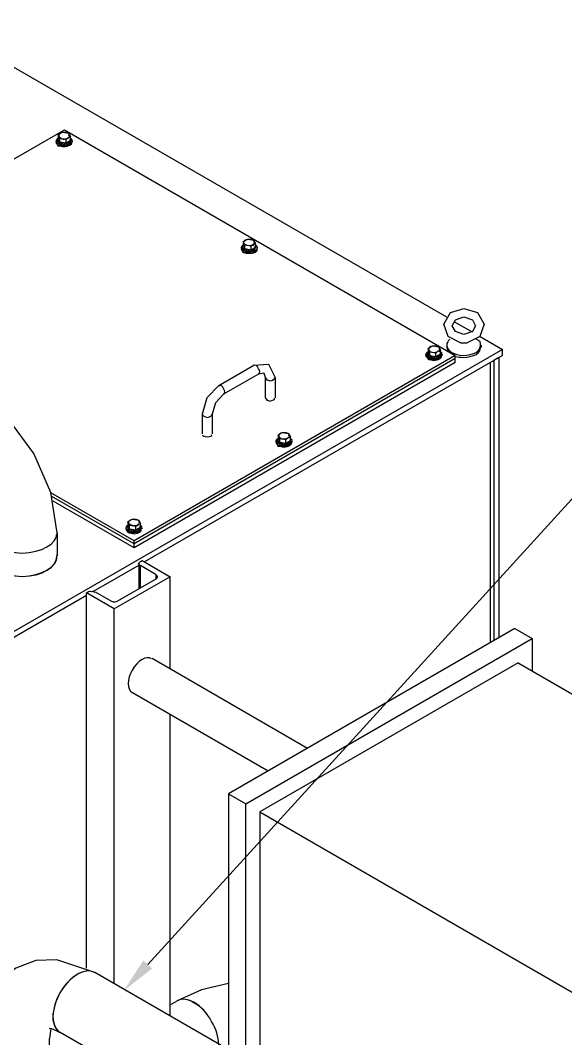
# Model space of a CAD drawing. Header units: inches. Extents: x 0.3 to 33.8, y 15.5 to 37.1.
# Drawn here: x 7.57 to 10.33, y 28.52 to 33.69 of the extents above; entities that cross this region are included whole.
import ezdxf

# ---------------------------------------------------------------- set-up
doc = ezdxf.new("R2010")
doc.units = ezdxf.units.IN
doc.header["$MEASUREMENT"] = 0

# ---------------------------------------------------------------- blocks, each defined once
blk = doc.blocks.new('60298_1')
at = {"transparency": 33554687}
blk.add_hatch(color=21, dxfattribs=at).paths.add_polyline_path([(8.2349, 28.8778), (8.0912, 28.7649), (8.1904, 28.9183)])
for points in [[(7.1213, 33.6858), (9.7271, 32.1815)], [(6.5176, 32.3969), (7.79, 33.1312)], [(7.7585, 33.1049), (7.7699, 33.1136)], [(7.7668, 33.0868), (7.7585, 33.1049)], [(7.7585, 33.1049), (7.7585, 33.0878)], [(7.7699, 33.1136), (7.7812, 33.1183)], [(7.7812, 33.1183), (7.8127, 33.1131)], [(7.79, 33.1312), (9.7725, 31.9868)], [(7.8127, 33.1131), (7.8215, 33.095)], [(7.7492, 33.0697), (7.7492, 33.0754)], [(7.7559, 33.0754), (7.7559, 33.0826)], [(7.7585, 33.0878), (7.7668, 33.0697)], [(7.7668, 33.0697), (7.7668, 33.0868)], [(7.7983, 33.0816), (7.7668, 33.0868)], [(7.7668, 33.0697), (7.7983, 33.0646)], [(7.8096, 33.0904), (7.7983, 33.0816)], [(7.7983, 33.0646), (7.7983, 33.0816)], [(7.7983, 33.0646), (7.8215, 33.078)], [(7.8215, 33.095), (7.8096, 33.0904)], [(7.8215, 33.078), (7.8215, 33.095)], [(7.8241, 33.0754), (7.8241, 33.0826)], [(7.8303, 33.0697), (7.8303, 33.0754)], [(8.6875, 32.528), (8.6875, 32.5337)], [(8.6937, 32.5337), (8.6937, 32.5415)], [(8.6963, 32.5631), (8.7082, 32.5719)], [(8.7051, 32.5451), (8.6963, 32.5631)], [(8.6963, 32.5631), (8.6963, 32.5461)], [(8.6963, 32.5461), (8.7051, 32.528)], [(8.7051, 32.528), (8.7051, 32.5451)], [(8.7366, 32.5404), (8.7051, 32.5451)], [(8.7082, 32.5719), (8.7195, 32.5766)], [(8.7195, 32.5766), (8.751, 32.5714)], [(8.748, 32.5487), (8.7366, 32.5404)], [(8.7366, 32.5229), (8.7366, 32.5404)], [(8.7366, 32.5229), (8.7593, 32.5363)], [(8.7593, 32.5533), (8.748, 32.5487)], [(8.751, 32.5714), (8.7593, 32.5533)], [(8.7593, 32.5363), (8.7593, 32.5533)], [(8.7619, 32.5337), (8.7619, 32.5415)], [(8.7686, 32.528), (8.7686, 32.5337)], [(8.7051, 32.528), (8.7366, 32.5229)], [(9.7994, 32.0503), (9.7364, 32.0818), (9.7136, 32.1454), (9.7482, 32.2037), (9.8164, 32.2254), (9.8846, 32.2037), (9.9192, 32.1454), (9.897, 32.0818), (9.8334, 32.0503)], [(9.8164, 32.182), (9.8603, 32.1676), (9.8758, 32.1371), (9.8603, 32.1072), (9.8164, 32.0927), (9.773, 32.1072), (9.757, 32.1371), (9.773, 32.1676), (9.8164, 32.182)], [(9.7653, 32.1593), (9.8582, 32.1056)], [(9.898, 32.0829), (10.0111, 32.0173)], [(9.6346, 32.0214), (9.646, 32.0302)], [(9.6429, 32.0034), (9.6346, 32.0214)], [(9.6346, 32.0214), (9.6346, 32.0044)], [(9.646, 32.0302), (9.6579, 32.0349)], [(9.6579, 32.0349), (9.6888, 32.0302)], [(9.6888, 32.0302), (9.6976, 32.0116)], [(9.7291, 32.038), (9.7291, 32.0276)], [(9.7291, 32.0276), (9.7358, 32.0075)], [(9.7994, 32.0503), (9.8045, 32.0498)], [(9.8045, 32.0498), (9.8283, 32.0498)], [(9.8045, 32.0498), (9.8283, 32.0498)], [(9.8283, 32.0498), (9.8334, 32.0503)], [(9.9042, 32.038), (9.9042, 32.0276)], [(10.0111, 31.9868), (10.0111, 32.0173), (5.7631, 29.5649)], [(9.7725, 31.9868), (8.1438, 31.0464)], [(9.7725, 31.9713), (8.1438, 31.031)], [(9.7725, 31.9713), (8.1438, 31.031)], [(10.0111, 31.9868), (8.1969, 30.939)], [(9.6253, 31.9868), (9.6253, 31.992)], [(9.632, 31.992), (9.632, 31.9997)], [(9.6346, 32.0044), (9.6429, 31.9863)], [(9.6429, 31.9863), (9.6429, 32.0034)], [(9.6744, 31.9987), (9.6429, 32.0034)], [(9.6429, 31.9863), (9.6744, 31.9817)], [(9.6857, 32.0075), (9.6744, 31.9987)], [(9.6744, 31.9817), (9.6744, 31.9987)], [(9.6744, 31.9817), (9.6976, 31.9946)], [(9.6976, 32.0116), (9.6857, 32.0075)], [(9.6976, 31.9946), (9.6976, 32.0116)], [(9.7002, 31.992), (9.7002, 31.9997)], [(9.7069, 31.9868), (9.7069, 31.992)], [(9.7725, 31.9713), (9.7725, 31.9868)], [(9.7725, 31.9507), (9.7725, 31.9713)], [(9.9935, 31.9765), (9.9672, 31.961), (9.9672, 30.5399)], [(9.9935, 31.9765), (9.9935, 30.5548)], [(9.7725, 31.9507), (8.1438, 31.0108)], [(8.5739, 31.8345), (8.751, 31.9367)], [(8.751, 31.9367), (8.8259, 31.9419), (8.859, 31.8743)], [(9.9491, 31.9507), (9.9491, 30.5295)], [(8.5987, 31.7911), (8.7758, 31.8934)], [(8.7758, 31.8934), (8.8011, 31.8985), (8.8089, 31.8743)], [(8.8089, 31.8743), (8.8166, 31.8639)], [(8.8089, 31.8743), (8.8089, 31.772)], [(8.859, 31.8743), (8.859, 31.772)], [(7.7528, 31.0872), (7.7213, 31.2917), (7.6356, 31.489), (7.5081, 31.661), (7.3464, 31.7906), (7.1543, 31.8557), (7.0485, 31.851), (6.9462, 31.8133), (6.8615, 31.7436), (6.8047, 31.6543), (6.7649, 31.4549)], [(8.4908, 31.6904), (8.5145, 31.7725), (8.5739, 31.8345)], [(8.5404, 31.6904), (8.5579, 31.7477), (8.5987, 31.7911)], [(8.8089, 31.772), (8.8166, 31.7617)], [(8.4908, 31.5882), (8.4908, 31.6904)], [(8.5404, 31.5882), (8.5404, 31.6904)], [(8.8641, 31.5474), (8.8641, 31.5525)], [(8.8709, 31.5525), (8.8709, 31.5603)], [(8.8734, 31.582), (8.8848, 31.5907)], [(8.8822, 31.5639), (8.8734, 31.582)], [(8.8734, 31.582), (8.8734, 31.5649)], [(8.8734, 31.5649), (8.8822, 31.5468)], [(8.8822, 31.5468), (8.8822, 31.5639)], [(8.9132, 31.5592), (8.8822, 31.5639)], [(8.8848, 31.5907), (8.8967, 31.5954)], [(8.8967, 31.5954), (8.9282, 31.5907)], [(8.9251, 31.568), (8.9132, 31.5592)], [(8.9132, 31.5422), (8.9132, 31.5592)], [(8.9132, 31.5422), (8.9364, 31.5551)], [(8.9364, 31.5727), (8.9251, 31.568)], [(8.9282, 31.5907), (8.9364, 31.5727)], [(8.9364, 31.5551), (8.9364, 31.5727)], [(8.939, 31.5525), (8.939, 31.5603)], [(8.9457, 31.5474), (8.9457, 31.5525)], [(8.8822, 31.5468), (8.9132, 31.5422)], [(8.1438, 31.0464), (7.7218, 31.2902)], [(8.1438, 31.031), (7.727, 31.2716)], [(8.1438, 31.031), (7.727, 31.2716)], [(8.1438, 31.0108), (7.7327, 31.2478)], [(8.1123, 31.1425), (8.1241, 31.1513)], [(8.121, 31.1244), (8.1123, 31.1425)], [(8.1123, 31.1425), (8.1123, 31.1255)], [(8.1241, 31.1513), (8.1355, 31.1559)], [(8.1355, 31.1559), (8.167, 31.1513)], [(8.167, 31.1513), (8.1753, 31.1332)], [(8.103, 31.1079), (8.103, 31.1131)], [(8.1097, 31.1131), (8.1097, 31.1208)], [(8.1123, 31.1255), (8.121, 31.1074)], [(8.121, 31.1074), (8.121, 31.1244)], [(8.152, 31.1198), (8.121, 31.1244)], [(8.121, 31.1074), (8.152, 31.1027)], [(8.1639, 31.1286), (8.152, 31.1198)], [(8.152, 31.1027), (8.152, 31.1198)], [(8.152, 31.1027), (8.1753, 31.1156)], [(8.1753, 31.1332), (8.1639, 31.1286)], [(8.1753, 31.1156), (8.1753, 31.1332)], [(8.1778, 31.1131), (8.1778, 31.1208)], [(8.1846, 31.1079), (8.1846, 31.1131)], [(7.7528, 31.0872), (7.7528, 30.97)], [(8.1438, 31.031), (8.1438, 31.0464)], [(8.1438, 31.0108), (8.1438, 31.031)], [(7.7539, 30.9545), (7.7518, 30.9607)], [(8.1763, 30.9411), (8.1851, 30.9463), (8.3266, 30.8642)], [(8.1685, 30.923), (7.9393, 30.7903)], [(8.0611, 30.7418), (8.2558, 30.8543), (8.2558, 30.8745), (8.1763, 30.9204)], [(8.1685, 30.8037), (8.1685, 30.9308)], [(8.1763, 30.8084), (8.1763, 30.9204)], [(7.6268, 30.8729), (7.6268, 30.8729)], [(7.6542, 30.8791), (7.6542, 30.8791)], [(8.3266, 30.3973), (8.3266, 30.8642), (8.0431, 30.701)], [(7.9016, 30.7826), (7.9103, 30.7877)], [(8.0431, 30.701), (7.9016, 30.7826)], [(7.9016, 28.8791), (7.9016, 30.7826)], [(7.946, 30.7877), (8.0255, 30.7418)], [(7.9016, 30.7686), (5.7631, 29.5339)], [(8.0431, 28.7996), (8.0431, 30.701)], [(10.0741, 30.6013), (8.6225, 29.7637)], [(10.0741, 30.6013), (10.1624, 30.5502)], [(8.7108, 29.7126), (10.1624, 30.5502)], [(10.1624, 30.5502), (10.1624, 30.387)], [(8.2352, 30.4505), (9.0237, 29.995)], [(10.0916, 30.4278), (8.782, 29.6713)], [(10.0916, 30.4278), (12.3928, 29.0991)], [(8.135, 30.277), (8.8233, 29.8794)], [(8.3266, 28.6359), (8.3266, 30.166)], [(8.6225, 29.7637), (8.7108, 29.7126)], [(8.6225, 29.7637), (8.6225, 28.4649)], [(8.7108, 28.4138), (8.7108, 29.7126)], [(8.782, 29.6713), (11.0826, 28.3431)], [(8.782, 29.6713), (8.782, 28.373)], [(7.9439, 28.8569), (7.7518, 28.9219), (7.6459, 28.9173), (7.5437, 28.8791), (7.4595, 28.8094), (7.4027, 28.72), (7.3635, 28.5212)], [(9.1967, 28.1334), (7.9439, 28.8569)], [(8.6225, 28.8016), (8.4861, 28.7691), (8.3617, 28.7133)], [(8.3266, 28.6932), (8.3617, 28.7133)], [(7.7688, 28.5532), (7.727, 28.5713), (7.7126, 28.5734)], [(7.7208, 28.5723), (7.7136, 28.5222)], [(7.7172, 27.0314), (7.7136, 28.5222)], [(9.0216, 27.8297), (7.7688, 28.5532)]]:
    blk.add_lwpolyline(points, dxfattribs=at)
at = {"color": 21, "transparency": 33554687}
blk.add_lwpolyline([(8.2124, 28.8977), (11.2463, 32.2259), (11.4266, 32.2259)], dxfattribs=at)
at = {"transparency": 33554687}
for points, knots in [([(7.7668, 33.1121), (7.7649, 33.1107), (7.7619, 33.1066), (7.7616, 33.1018), (7.7619, 33.0933), (7.7745, 33.086), (7.7874, 33.0811), (7.7976, 33.086), (7.8047, 33.0877), (7.8081, 33.0863)], [0, 0, 0, 0, 1, 1, 1, 2, 2, 2, 3, 3, 3, 3]), ([(7.8081, 33.0863), (7.8153, 33.0938), (7.8183, 33.098), (7.8133, 33.1018), (7.8183, 33.1113), (7.8057, 33.1185), (7.7874, 33.1172), (7.7826, 33.1185), (7.7755, 33.1168), (7.7668, 33.1121)], [0, 0, 0, 0, 1, 1, 1, 2, 2, 2, 3, 3, 3, 3]), ([(7.7564, 33.0863), (7.7525, 33.0858), (7.7495, 33.0807), (7.7461, 33.0708), (7.7495, 33.0692), (7.7537, 33.0632), (7.7564, 33.0553)], [0, 0, 0, 0, 1, 1, 1, 2, 2, 2, 2]), ([(7.7513, 33.0708), (7.7561, 33.0646), (7.7713, 33.0558), (7.7874, 33.0553), (7.8089, 33.0558), (7.8241, 33.0646), (7.8236, 33.0708)], [0, 0, 0, 0, 1, 1, 1, 2, 2, 2, 2]), ([(7.7564, 33.0863), (7.7569, 33.0883), (7.7561, 33.0857), (7.7513, 33.0811), (7.7561, 33.0723), (7.7713, 33.0635), (7.7874, 33.0604), (7.8089, 33.0635), (7.8241, 33.0723), (7.8236, 33.0811), (7.8241, 33.0857), (7.8233, 33.0883), (7.8184, 33.0863)], [0, 0, 0, 0, 1, 1, 1, 2, 2, 2, 3, 3, 3, 4, 4, 4, 4]), ([(7.7564, 33.0553), (7.769, 33.0544), (7.7793, 33.052), (7.7874, 33.0501), (7.8126, 33.052), (7.8308, 33.0625), (7.8287, 33.0708), (7.8308, 33.0807), (7.8277, 33.0858), (7.8184, 33.0863)], [0, 0, 0, 0, 1, 1, 1, 2, 2, 2, 3, 3, 3, 3]), ([(7.7564, 33.0501), (7.769, 33.0491), (7.7793, 33.0466), (7.7874, 33.0449), (7.8126, 33.0466), (7.8308, 33.0572), (7.8287, 33.0656)], [0, 0, 0, 0, 1, 1, 1, 2, 2, 2, 2]), ([(8.6963, 32.544), (8.6907, 32.5442), (8.6876, 32.5391), (8.686, 32.5337), (8.6876, 32.5276), (8.6919, 32.5216), (8.6963, 32.513)], [0, 0, 0, 0, 1, 1, 1, 2, 2, 2, 2]), ([(8.6963, 32.544), (8.6951, 32.5467), (8.6942, 32.5441), (8.6911, 32.5389), (8.6942, 32.5306), (8.7094, 32.5218), (8.7273, 32.5182), (8.747, 32.5218), (8.7623, 32.5306), (8.7583, 32.5389), (8.7623, 32.5441), (8.7614, 32.5467), (8.7583, 32.544)], [0, 0, 0, 0, 1, 1, 1, 2, 2, 2, 3, 3, 3, 4, 4, 4, 4]), ([(8.6911, 32.5337), (8.6942, 32.523), (8.7094, 32.5142), (8.7273, 32.513), (8.747, 32.5142), (8.7623, 32.523), (8.7583, 32.5337)], [0, 0, 0, 0, 1, 1, 1, 2, 2, 2, 2]), ([(8.6963, 32.513), (8.7071, 32.5128), (8.7174, 32.5103), (8.7273, 32.5079), (8.7507, 32.5103), (8.7689, 32.5208), (8.7686, 32.5337), (8.7689, 32.5391), (8.7658, 32.5442), (8.7583, 32.544)], [0, 0, 0, 0, 1, 1, 1, 2, 2, 2, 3, 3, 3, 3]), ([(8.7066, 32.5699), (8.703, 32.5691), (8.7001, 32.565), (8.6963, 32.5595), (8.7001, 32.5517), (8.7127, 32.5444), (8.7273, 32.544), (8.7357, 32.5444), (8.7429, 32.5461), (8.748, 32.544)], [0, 0, 0, 0, 1, 1, 1, 2, 2, 2, 3, 3, 3, 3]), ([(8.748, 32.544), (8.7534, 32.5522), (8.7564, 32.5563), (8.7531, 32.5595), (8.7564, 32.5696), (8.7438, 32.5769), (8.7273, 32.575), (8.7208, 32.5769), (8.7136, 32.5752), (8.7066, 32.5699)], [0, 0, 0, 0, 1, 1, 1, 2, 2, 2, 3, 3, 3, 3]), ([(8.6963, 32.5079), (8.7071, 32.5075), (8.7174, 32.505), (8.7273, 32.5027), (8.7507, 32.505), (8.7689, 32.5155), (8.7686, 32.5234)], [0, 0, 0, 0, 1, 1, 1, 2, 2, 2, 2]), ([(9.7446, 32.0689), (9.7364, 32.0613), (9.7292, 32.0498), (9.7291, 32.038), (9.7292, 32.01), (9.7684, 31.9874), (9.8118, 31.9863), (9.8652, 31.9874), (9.9044, 32.01), (9.8995, 32.038)], [0, 0, 0, 0, 1, 1, 1, 2, 2, 2, 3, 3, 3, 3]), ([(9.6413, 32.0276), (9.6412, 32.0275), (9.6382, 32.0233), (9.6362, 32.0173), (9.6382, 32.0101), (9.6508, 32.0028), (9.662, 32.0018), (9.6738, 32.0028), (9.681, 32.0045), (9.6827, 32.007)], [0, 0, 0, 0, 1, 1, 1, 2, 2, 2, 3, 3, 3, 3]), ([(9.6827, 32.007), (9.6915, 32.0106), (9.6945, 32.0147), (9.693, 32.0173), (9.6945, 32.028), (9.6819, 32.0353), (9.662, 32.0328), (9.6589, 32.0353), (9.6517, 32.0336), (9.6413, 32.0276)], [0, 0, 0, 0, 1, 1, 1, 2, 2, 2, 3, 3, 3, 3]), ([(9.7704, 31.9811), (9.786, 31.9796), (9.8012, 31.9772), (9.8118, 31.976), (9.8652, 31.9772), (9.9044, 31.9998), (9.8995, 32.0276)], [0, 0, 0, 0, 1, 1, 1, 2, 2, 2, 2]), ([(9.631, 32.0018), (9.6288, 32.0026), (9.6257, 31.9975), (9.6207, 31.9915), (9.6257, 31.986), (9.63, 31.98), (9.6362, 31.9708)], [0, 0, 0, 0, 1, 1, 1, 2, 2, 2, 2]), ([(9.631, 32.007), (9.6332, 32.005), (9.6323, 32.0025), (9.631, 31.9966), (9.6323, 31.989), (9.6475, 31.9802), (9.662, 31.976), (9.6851, 31.9802), (9.7004, 31.989), (9.6981, 31.9966), (9.7004, 32.0025), (9.6995, 32.005), (9.693, 32.007)], [0, 0, 0, 0, 1, 1, 1, 2, 2, 2, 3, 3, 3, 4, 4, 4, 4]), ([(9.631, 31.9915), (9.6323, 31.9813), (9.6475, 31.9725), (9.662, 31.9708), (9.6851, 31.9725), (9.7004, 31.9813), (9.6981, 31.9915)], [0, 0, 0, 0, 1, 1, 1, 2, 2, 2, 2]), ([(9.6362, 31.9708), (9.6452, 31.9712), (9.6556, 31.9687), (9.662, 31.9657), (9.6888, 31.9687), (9.707, 31.9792), (9.7033, 31.9915), (9.707, 31.9975), (9.7039, 32.0026), (9.6981, 32.0018)], [0, 0, 0, 0, 1, 1, 1, 2, 2, 2, 3, 3, 3, 3]), ([(9.6362, 31.9657), (9.6452, 31.9659), (9.6556, 31.9634), (9.662, 31.9605), (9.6888, 31.9634), (9.707, 31.9739), (9.7033, 31.9863)], [0, 0, 0, 0, 1, 1, 1, 2, 2, 2, 2]), ([(8.7738, 31.8934), (8.7831, 31.8976), (8.7831, 31.9106), (8.7738, 31.9192), (8.7692, 31.9345), (8.758, 31.941), (8.748, 31.9347)], [0, 0, 0, 0, 1, 1, 1, 2, 2, 2, 2]), ([(8.8151, 31.8624), (8.8214, 31.8615), (8.8278, 31.86), (8.8306, 31.8572), (8.8482, 31.86), (8.8595, 31.8665), (8.8564, 31.8727)], [0, 0, 0, 0, 1, 1, 1, 2, 2, 2, 2]), ([(8.5982, 31.7901), (8.606, 31.7955), (8.606, 31.8084), (8.5982, 31.8159), (8.5922, 31.8323), (8.581, 31.8388), (8.5724, 31.8314)], [0, 0, 0, 0, 1, 1, 1, 2, 2, 2, 2]), ([(8.8151, 31.7591), (8.8214, 31.7593), (8.8278, 31.7578), (8.8306, 31.7539), (8.8482, 31.7578), (8.8595, 31.7643), (8.8564, 31.7694)], [0, 0, 0, 0, 1, 1, 1, 2, 2, 2, 2]), ([(8.4897, 31.6868), (8.4908, 31.6825), (8.502, 31.6761), (8.5156, 31.6713), (8.5296, 31.6761), (8.5409, 31.6825), (8.5362, 31.6868)], [0, 0, 0, 0, 1, 1, 1, 2, 2, 2, 2]), ([(8.4897, 31.5835), (8.4908, 31.5803), (8.502, 31.5739), (8.5156, 31.5732), (8.5296, 31.5739), (8.5409, 31.5803), (8.5362, 31.5835)], [0, 0, 0, 0, 1, 1, 1, 2, 2, 2, 2]), ([(8.8719, 31.5629), (8.8677, 31.5632), (8.8646, 31.558), (8.8616, 31.5525), (8.8646, 31.5465), (8.8689, 31.5406), (8.8719, 31.5319)], [0, 0, 0, 0, 1, 1, 1, 2, 2, 2, 2]), ([(8.8667, 31.5525), (8.8712, 31.5419), (8.8864, 31.5331), (8.9029, 31.5319), (8.924, 31.5331), (8.9393, 31.5419), (8.939, 31.5525)], [0, 0, 0, 0, 1, 1, 1, 2, 2, 2, 2]), ([(8.8719, 31.5629), (8.8721, 31.5656), (8.8712, 31.563), (8.8667, 31.5577), (8.8712, 31.5496), (8.8864, 31.5408), (8.9029, 31.537), (8.924, 31.5408), (8.9393, 31.5496), (8.939, 31.5577), (8.9393, 31.563), (8.9384, 31.5656), (8.9339, 31.5629)], [0, 0, 0, 0, 1, 1, 1, 2, 2, 2, 3, 3, 3, 4, 4, 4, 4]), ([(8.8719, 31.5319), (8.8841, 31.5318), (8.8944, 31.5293), (8.9029, 31.5267), (8.9277, 31.5293), (8.9459, 31.5398), (8.9442, 31.5525), (8.9459, 31.558), (8.9428, 31.5632), (8.9339, 31.5629)], [0, 0, 0, 0, 1, 1, 1, 2, 2, 2, 3, 3, 3, 3]), ([(8.8822, 31.5887), (8.88, 31.588), (8.8771, 31.5839), (8.8771, 31.5784), (8.8771, 31.5706), (8.8897, 31.5633), (8.9029, 31.5629), (8.9127, 31.5633), (8.9199, 31.5651), (8.9235, 31.568)], [0, 0, 0, 0, 1, 1, 1, 2, 2, 2, 3, 3, 3, 3]), ([(8.9235, 31.568), (8.9304, 31.5712), (8.9334, 31.5753), (8.9287, 31.5784), (8.9334, 31.5886), (8.9208, 31.5959), (8.9029, 31.5938), (8.8978, 31.5959), (8.8906, 31.5941), (8.8822, 31.5887)], [0, 0, 0, 0, 1, 1, 1, 2, 2, 2, 3, 3, 3, 3]), ([(8.8719, 31.5267), (8.8841, 31.5264), (8.8944, 31.524), (8.9029, 31.5215), (8.9277, 31.524), (8.9459, 31.5345), (8.9442, 31.5474)], [0, 0, 0, 0, 1, 1, 1, 2, 2, 2, 2]), ([(8.1231, 31.1497), (8.1189, 31.1486), (8.1159, 31.1445), (8.1128, 31.1394), (8.1159, 31.1312), (8.1286, 31.1239), (8.1438, 31.1239), (8.1516, 31.1239), (8.1587, 31.1256), (8.1592, 31.1239)], [0, 0, 0, 0, 1, 1, 1, 2, 2, 2, 3, 3, 3, 3]), ([(8.1592, 31.1239), (8.1693, 31.1317), (8.1723, 31.1359), (8.1696, 31.1394), (8.1723, 31.1491), (8.1597, 31.1564), (8.1438, 31.1549), (8.1366, 31.1564), (8.1295, 31.1547), (8.1231, 31.1497)], [0, 0, 0, 0, 1, 1, 1, 2, 2, 2, 3, 3, 3, 3]), ([(8.1076, 31.1239), (8.1065, 31.1237), (8.1035, 31.1186), (8.1024, 31.1084), (8.1035, 31.1071), (8.1077, 31.1011), (8.1128, 31.0929)], [0, 0, 0, 0, 1, 1, 1, 2, 2, 2, 2]), ([(8.1076, 31.1239), (8.111, 31.1262), (8.1101, 31.1236), (8.1076, 31.1187), (8.1101, 31.1102), (8.1253, 31.1014), (8.1438, 31.0981), (8.1629, 31.1014), (8.1782, 31.1102), (8.1747, 31.1187), (8.1782, 31.1236), (8.1773, 31.1262), (8.1747, 31.1239)], [0, 0, 0, 0, 1, 1, 1, 2, 2, 2, 3, 3, 3, 4, 4, 4, 4]), ([(8.1076, 31.1084), (8.1101, 31.1025), (8.1253, 31.0937), (8.1438, 31.0929), (8.1629, 31.0937), (8.1782, 31.1025), (8.1747, 31.1084)], [0, 0, 0, 0, 1, 1, 1, 2, 2, 2, 2]), ([(8.1128, 31.0929), (8.123, 31.0923), (8.1333, 31.0899), (8.1438, 31.0878), (8.1666, 31.0899), (8.1848, 31.1004), (8.1799, 31.1084), (8.1848, 31.1186), (8.1817, 31.1237), (8.1747, 31.1239)], [0, 0, 0, 0, 1, 1, 1, 2, 2, 2, 3, 3, 3, 3]), ([(8.1128, 31.0878), (8.123, 31.087), (8.1333, 31.0845), (8.1438, 31.0826), (8.1666, 31.0845), (8.1848, 31.095), (8.1799, 31.1033)], [0, 0, 0, 0, 1, 1, 1, 2, 2, 2, 2]), ([(7.4518, 31.0155), (7.4867, 30.997), (7.5312, 30.9864), (7.5757, 30.9845), (7.6745, 30.9864), (7.7529, 31.0317), (7.7513, 31.0826)], [0, 0, 0, 0, 1, 1, 1, 2, 2, 2, 2]), ([(7.4466, 30.8967), (7.485, 30.8779), (7.5304, 30.8671), (7.5757, 30.8657), (7.6762, 30.8671), (7.7561, 30.9132), (7.7513, 30.969), (7.7561, 30.9765), (7.755, 30.9829), (7.7513, 30.9845)], [0, 0, 0, 0, 1, 1, 1, 2, 2, 2, 3, 3, 3, 3]), ([(7.4001, 30.969), (7.4025, 30.9142), (7.4809, 30.8689), (7.5757, 30.8657), (7.6745, 30.8689), (7.7529, 30.9142), (7.7513, 30.969)], [0, 0, 0, 0, 1, 1, 1, 2, 2, 2, 2]), ([(8.1747, 30.938), (8.1716, 30.9385), (8.169, 30.9349), (8.1644, 30.9277), (8.169, 30.9272), (8.1716, 30.9235), (8.1747, 30.9173)], [0, 0, 0, 0, 1, 1, 1, 2, 2, 2, 2]), ([(8.2522, 30.8502), (8.2606, 30.8571), (8.2633, 30.8608), (8.2625, 30.8605), (8.2633, 30.8684), (8.2606, 30.8721), (8.2522, 30.8709)], [0, 0, 0, 0, 1, 1, 1, 2, 2, 2, 2]), ([(7.9424, 30.7831), (7.9415, 30.7907), (7.9351, 30.7922), (7.9269, 30.7882), (7.9218, 30.7922), (7.9155, 30.7907), (7.9062, 30.7831)], [0, 0, 0, 0, 1, 1, 1, 2, 2, 2, 2]), ([(8.025, 30.7418), (8.0305, 30.7393), (8.0369, 30.7377), (8.0405, 30.7366), (8.0502, 30.7377), (8.0565, 30.7393), (8.0611, 30.7418)], [0, 0, 0, 0, 1, 1, 1, 2, 2, 2, 2]), ([(8.2315, 30.4474), (8.2076, 30.4665), (8.1627, 30.4407), (8.1334, 30.3906), (8.1074, 30.3449), (8.1074, 30.2931), (8.1334, 30.277)], [0, 0, 0, 0, 1, 1, 1, 2, 2, 2, 2]), ([(7.9424, 28.8569), (7.8958, 28.885), (7.8174, 28.8397), (7.7668, 28.7536), (7.7457, 28.7155), (7.7326, 28.6715), (7.7306, 28.6297)], [0, 0, 0, 0, 1, 1, 1, 2, 2, 2, 2]), ([(7.8546, 28.8466), (7.8235, 28.8292), (7.7921, 28.796), (7.7668, 28.7536), (7.7206, 28.6721), (7.7206, 28.5815), (7.7668, 28.5522)], [0, 0, 0, 0, 1, 1, 1, 2, 2, 2, 2]), ([(8.5724, 28.4902), (8.5725, 28.531), (8.5595, 28.5735), (8.5362, 28.609), (8.4887, 28.6963), (8.4102, 28.7415), (8.3606, 28.7123)], [0, 0, 0, 0, 1, 1, 1, 2, 2, 2, 2]), ([(8.5724, 28.4902), (8.5725, 28.531), (8.5595, 28.5735), (8.5362, 28.609), (8.5138, 28.6527), (8.4823, 28.686), (8.4484, 28.702)], [0, 0, 0, 0, 1, 1, 1, 2, 2, 2, 2])]:
    blk.add_open_spline(points, degree=3, knots=knots, dxfattribs=at)
for points in [[(7.7461, 33.0656), (7.7495, 33.0639), (7.7537, 33.0579), (7.7564, 33.0501)], [(8.686, 32.5234), (8.6876, 32.5223), (8.6919, 32.5163), (8.6963, 32.5079)], [(9.8995, 32.038), (9.9044, 32.0498), (9.8972, 32.0613), (9.8789, 32.0689)], [(9.6207, 31.9863), (9.6257, 31.9806), (9.63, 31.9747), (9.6362, 31.9657)], [(8.8616, 31.5474), (8.8646, 31.5412), (8.8689, 31.5352), (8.8719, 31.5267)], [(8.1024, 31.1033), (8.1035, 31.1018), (8.1077, 31.0958), (8.1128, 31.0878)], [(7.9424, 28.8569), (7.9209, 28.8705), (7.8892, 28.8674), (7.8546, 28.8466)], [(8.4484, 28.702), (8.4166, 28.7239), (8.3851, 28.727), (8.3606, 28.7123)], [(7.7306, 28.6297), (7.7328, 28.5957), (7.7458, 28.567), (7.7668, 28.5522)]]:
    blk.add_open_spline(points, degree=3, dxfattribs=at)

msp = doc.modelspace()

# ---------------------------------------------------------------- block references
msp.add_blockref('60298_1', (0, 0))

doc.saveas('drawing.dxf')
